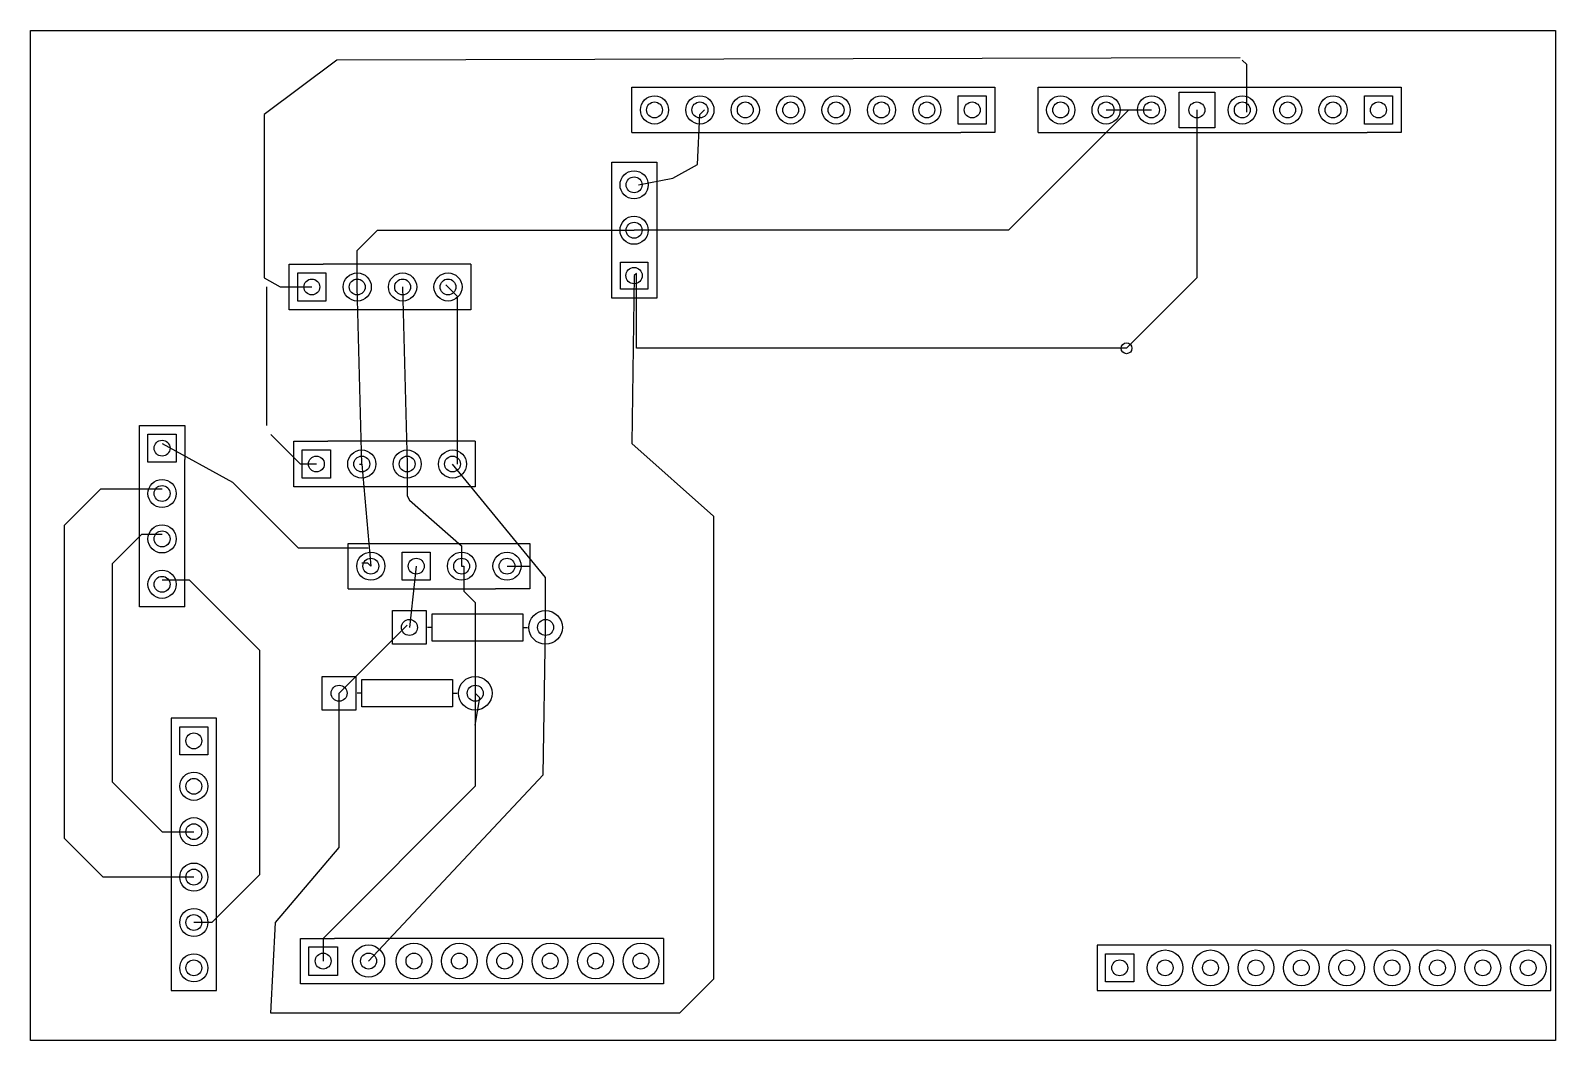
# Model space of a CAD drawing. Header units: millimetres. Extents: x -0.9 to 84.5, y -56.6 to -0.1.
import ezdxf

# ---------------------------------------------------------------- set-up
doc = ezdxf.new("R2010")
doc.units = ezdxf.units.MM

msp = doc.modelspace()

# ---------------------------------------------------------------- linework, layer by layer
for points in [[(-0.886003, -0.127), (84.457997, -0.127), (84.457997, -56.642), (-0.886003, -56.642), (-0.886003, -0.127)], [(52.6034, -5.3594), (51.0286, -5.3594), (51.0286, -3.7846), (52.6034, -3.7846)], [(65.388998, -5.571998), (63.389002, -5.571998), (63.389002, -3.572002), (65.388998, -3.572002)], [(75.3364, -5.3594), (73.7616, -5.3594), (73.7616, -3.7846), (75.3364, -3.7846)], [(34.163, -12.573), (34.163, -15.113), (31.6484, -15.113), (31.6484, -7.493), (34.163, -7.493), (34.163, -12.573)], [(33.655, -13.081), (33.655, -14.605), (32.131, -14.605), (32.131, -13.081)], [(14.0716, -13.6906), (15.6464, -13.6906), (15.6464, -15.2654), (14.0716, -15.2654)], [(7.2644, -22.7076), (7.2644, -24.2824), (5.6896, -24.2824), (5.6896, -22.7076)], [(14.3256, -23.5966), (15.9004, -23.5966), (15.9004, -25.1714), (14.3256, -25.1714)], [(21.4884, -30.8864), (19.9136, -30.8864), (19.9136, -29.3116), (21.4884, -29.3116)], [(21.2598, -34.4678), (19.3802, -34.4678), (19.3802, -32.5882), (21.2598, -32.5882)], [(17.3228, -38.1508), (15.4432, -38.1508), (15.4432, -36.2712), (17.3228, -36.2712)], [(9.0424, -39.0906), (9.0424, -40.6654), (7.4676, -40.6654), (7.4676, -39.0906)], [(14.694002, -51.397002), (16.293998, -51.397002), (16.293998, -52.996998), (14.694002, -52.996998)], [(59.2836, -51.7906), (60.8584, -51.7906), (60.8584, -53.3654), (59.2836, -53.3654)]]:
    msp.add_lwpolyline(points, close=True)
for points in [[(66.802, -1.651), (16.256, -1.778)], [(16.256, -1.778), (12.192, -4.826), (12.192, -13.97), (13.081, -14.478), (14.859, -14.478)], [(67.183, -4.699), (67.183, -2.032), (66.929, -1.778)], [(32.766, -5.842), (32.766, -3.302), (53.086, -3.302), (53.086, -5.842), (51.181, -5.842)], [(55.499, -5.842), (55.499, -3.302), (75.819, -3.302), (75.819, -5.842), (73.914, -5.842)], [(59.309, -4.572), (60.579, -4.572), (53.848, -11.303), (32.893, -11.303)], [(33.147, -8.763), (35.052, -8.382), (36.449, -7.62), (36.576, -4.826), (36.83, -4.572)], [(59.309, -4.572), (61.849, -4.572)], [(64.389, -4.572), (64.389, -13.97), (60.452, -17.907)], [(32.766, -5.842), (51.181, -5.842)], [(55.499, -5.842), (73.914, -5.842)], [(17.399, -14.478), (17.399, -12.446), (18.542, -11.303), (32.893, -11.303)], [(23.749, -13.208), (23.749, -15.748), (13.589, -15.748), (13.589, -13.208), (15.494, -13.208)], [(23.749, -13.208), (15.494, -13.208)], [(12.319, -14.478), (12.319, -22.225)], [(32.893, -13.843), (32.766, -23.241), (37.338, -27.305), (37.338, -53.213), (35.433, -55.118), (12.573, -55.118), (12.827, -50.038), (16.383, -45.847), (16.383, -37.211)], [(17.526, -24.384), (17.653, -24.384), (17.399, -14.478)], [(19.939, -14.478), (20.193, -24.384), (20.193, -24.384)], [(22.352, -14.351), (22.987, -14.986), (22.987, -24.384)], [(60.452, -17.907), (33.02, -17.907), (33.02, -13.716), (32.893, -13.843)], [(7.747, -32.385), (5.207, -32.385), (5.207, -22.225), (7.747, -22.225), (7.747, -24.13)], [(15.113, -24.384), (14.224, -24.384), (12.573, -22.733)], [(6.477, -23.241), (10.414, -25.4), (14.097, -29.083), (18.011191, -29.083)], [(24.003, -23.114), (24.003, -25.654), (13.843, -25.654), (13.843, -23.114), (15.748, -23.114)], [(24.003, -23.114), (15.748, -23.114)], [(7.747, -32.385), (7.747, -24.13)], [(17.653, -24.384), (18.161, -30.099)], [(20.193, -24.384), (20.193, -26.162), (20.32, -26.416), (23.241, -28.956), (23.241, -30.099)], [(27.94, -33.528), (27.94, -30.734), (22.733, -24.384)], [(8.255, -47.498), (3.175, -47.498), (1.016, -45.339), (1.016, -27.813), (3.048, -25.781), (6.477, -25.781)], [(6.477, -28.321), (5.334, -28.321), (3.683, -29.972), (3.683, -42.164), (6.477, -44.958), (8.255, -44.958)], [(16.891, -31.369), (16.891, -28.829), (27.051, -28.829), (27.051, -31.369), (25.146, -31.369)], [(17.653, -29.90596), (17.968011, -29.90596), (18.161, -30.099)], [(20.701, -30.099), (20.32, -33.528)], [(23.241, -30.099), (23.368, -30.099), (23.368, -31.496), (24.003, -32.131), (24.003, -38.862), (24.003, -39.624)], [(25.781, -30.099), (27.051, -30.099)], [(6.477, -30.861), (8.001, -30.861), (11.938, -34.798), (11.938, -47.371), (9.271, -50.038), (8.255, -50.038)], [(16.891, -31.369), (25.146, -31.369)], [(21.59, -32.766), (26.67, -32.766)], [(21.59, -33.528), (21.59, -32.766)], [(26.67, -32.766), (26.67, -33.528)], [(16.383, -37.211), (20.193, -33.401)], [(18.034, -52.197), (27.813, -41.783), (27.94, -33.528)], [(21.59, -33.528), (21.336, -33.528)], [(21.59, -34.29), (21.59, -33.528)], [(26.67, -33.528), (26.924, -33.528)], [(26.67, -33.528), (26.67, -34.29)], [(26.67, -34.29), (21.59, -34.29)], [(17.653, -36.449), (22.733, -36.449)], [(17.653, -37.211), (17.653, -36.449)], [(22.733, -36.449), (22.733, -37.211)], [(24.003, -38.989), (24.257, -37.465), (24.003, -37.211), (24.003, -42.418), (15.494, -50.927), (15.494, -52.197)], [(17.653, -37.211), (17.399, -37.211)], [(17.653, -37.973), (17.653, -37.211)], [(22.733, -37.211), (22.987, -37.211)], [(22.733, -37.211), (22.733, -37.973)], [(22.733, -37.973), (17.653, -37.973)], [(9.525, -40.513), (9.525, -38.608), (6.985, -38.608), (6.985, -53.848), (9.525, -53.848)], [(9.525, -53.848), (9.525, -40.513)], [(34.544, -50.927), (34.544, -53.467), (14.224, -53.467), (14.224, -50.927), (16.129, -50.927)], [(34.544, -50.927), (16.129, -50.927)], [(60.706, -51.308), (58.801, -51.308), (58.801, -53.848), (84.201, -53.848), (84.201, -51.308)], [(84.201, -51.308), (60.706, -51.308)]]:
    msp.add_lwpolyline(points)
for centre, radius in [((34.036, -4.572), 0.7874), ((34.036, -4.572), 0.4445), ((36.576, -4.572), 0.7874), ((36.576, -4.572), 0.4445), ((39.116, -4.572), 0.7874), ((39.116, -4.572), 0.4445), ((41.656, -4.572), 0.7874), ((41.656, -4.572), 0.4445), ((44.196, -4.572), 0.7874), ((44.196, -4.572), 0.4445), ((46.736, -4.572), 0.7874), ((46.736, -4.572), 0.4445), ((49.276, -4.572), 0.7874), ((49.276, -4.572), 0.4445), ((51.816, -4.572), 0.4445), ((56.769, -4.572), 0.7874), ((56.769, -4.572), 0.4445), ((59.309, -4.572), 0.7874), ((59.309, -4.572), 0.4445), ((61.849, -4.572), 0.7874), ((61.849, -4.572), 0.4445), ((64.389, -4.572), 0.4445), ((66.929, -4.572), 0.7874), ((66.929, -4.572), 0.4445), ((69.469, -4.572), 0.7874), ((69.469, -4.572), 0.4445), ((72.009, -4.572), 0.7874), ((72.009, -4.572), 0.4445), ((74.549, -4.572), 0.4445), ((32.893, -8.763), 0.7874), ((32.893, -8.763), 0.4445), ((32.893, -11.303), 0.7874), ((32.893, -11.303), 0.4445), ((32.893, -13.843), 0.4572), ((14.859, -14.478), 0.4445), ((17.399, -14.478), 0.7874), ((17.399, -14.478), 0.4445), ((19.939, -14.478), 0.7874), ((19.939, -14.478), 0.4445), ((22.479, -14.478), 0.7874), ((22.479, -14.478), 0.4445), ((60.452, -17.907), 0.305003), ((6.477, -23.495), 0.4445), ((17.653, -24.384), 0.7874), ((20.193, -24.384), 0.7874), ((22.733, -24.384), 0.7874), ((15.113, -24.384), 0.4445), ((17.653, -24.384), 0.4445), ((20.193, -24.384), 0.4445), ((22.733, -24.384), 0.4445), ((6.477, -26.035), 0.7874), ((6.477, -26.035), 0.4445), ((6.477, -28.575), 0.7874), ((6.477, -28.575), 0.4445), ((18.161, -30.099), 0.7874), ((18.161, -30.099), 0.4445), ((20.701, -30.099), 0.4445), ((23.241, -30.099), 0.7874), ((23.241, -30.099), 0.4445), ((25.781, -30.099), 0.7874), ((25.781, -30.099), 0.4445), ((6.477, -31.115), 0.7874), ((6.477, -31.115), 0.4445), ((20.32, -33.528), 0.44958), ((27.94, -33.528), 0.9398), ((27.94, -33.528), 0.44958), ((24.003, -37.211), 0.9398), ((16.383, -37.211), 0.44958), ((24.003, -37.211), 0.44958), ((8.255, -39.878), 0.4445), ((8.255, -42.418), 0.7874), ((8.255, -42.418), 0.4445), ((8.255, -44.958), 0.7874), ((8.255, -44.958), 0.4445), ((8.255, -47.498), 0.7874), ((8.255, -47.498), 0.4445), ((8.255, -50.038), 0.7874), ((8.255, -50.038), 0.4445), ((20.574, -52.197), 0.999998), ((23.114, -52.197), 0.999998), ((25.654, -52.197), 0.999998), ((28.194, -52.197), 0.999998), ((30.734, -52.197), 0.999998), ((33.274, -52.197), 0.999998), ((8.255, -52.578), 0.7874), ((15.494, -52.197), 0.4445), ((18.034, -52.197), 0.899998), ((18.034, -52.197), 0.4445), ((20.574, -52.197), 0.4445), ((23.114, -52.197), 0.4445), ((25.654, -52.197), 0.4445), ((28.194, -52.197), 0.4445), ((30.734, -52.197), 0.4445), ((33.274, -52.197), 0.4445), ((62.611, -52.578), 0.999998), ((65.151, -52.578), 0.999998), ((67.691, -52.578), 0.999998), ((70.231, -52.578), 0.999998), ((72.771, -52.578), 0.999998), ((75.311, -52.578), 0.999998), ((77.851, -52.578), 0.999998), ((80.391, -52.578), 0.999998), ((82.931, -52.578), 0.999998), ((8.255, -52.578), 0.4445), ((60.071, -52.578), 0.4445), ((62.611, -52.578), 0.4445), ((65.151, -52.578), 0.4445), ((67.691, -52.578), 0.4445), ((70.231, -52.578), 0.4445), ((72.771, -52.578), 0.4445), ((75.311, -52.578), 0.4445), ((77.851, -52.578), 0.4445), ((80.391, -52.578), 0.4445), ((82.931, -52.578), 0.4445)]:
    msp.add_circle(centre, radius)

doc.saveas('drawing.dxf')
